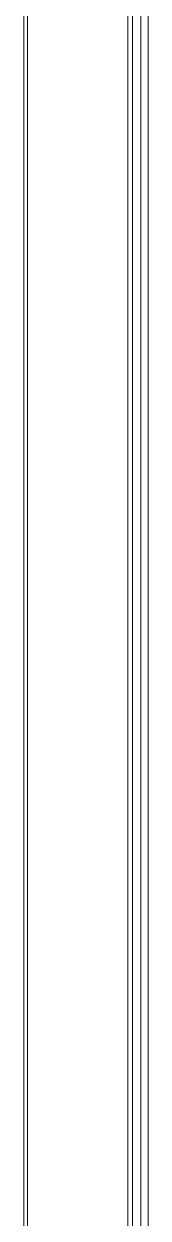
# Model space of a CAD drawing. Header units: millimetres. Extents: x 0 to 100, y -18 to 195.
# Drawn here: x 53.2 to 55.27, y 147.02 to 166.86 of the extents above; entities that cross this region are included whole.
import ezdxf

# ---------------------------------------------------------------- set-up
doc = ezdxf.new("R2010")
doc.units = ezdxf.units.MM
doc.layers.add('4203-78016_1_0', color=7, linetype='Continuous')
doc.layers.add('4203-78022_0', color=7, linetype='Continuous')

msp = doc.modelspace()

# ---------------------------------------------------------------- linework, layer by layer
at = {"layer": '4203-78016_1_0', "color": 0, "linetype": 'Continuous', "lineweight": 9}
for p, q in [((53.204, 194.297), (53.204, 63.125)), ((53.267, 194.297), (53.267, 63.125)), ((55.011, 132.539), (55.011, 189.269))]:
    msp.add_line(p, q, dxfattribs=at)
at = {"layer": '4203-78022_0', "color": 0, "linetype": 'Continuous', "lineweight": 9}
for p, q in [((54.934, 132.469), (54.934, 194.147)), ((55.154, 132.469), (55.154, 194.147)), ((55.274, 132.469), (55.274, 194.147))]:
    msp.add_line(p, q, dxfattribs=at)

doc.saveas('drawing.dxf')
